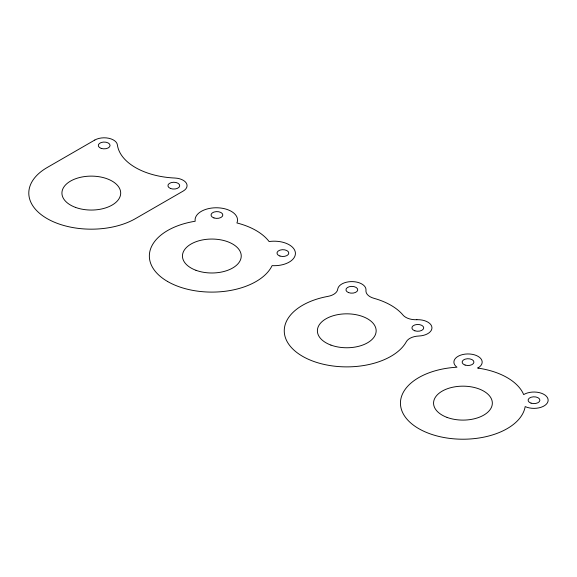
<?xml version="1.0" encoding="UTF-8"?>
<svg xmlns="http://www.w3.org/2000/svg" width="577" height="577" viewBox="0 0 577 577"><rect width="100%" height="100%" fill="white"/><g stroke="black" fill="none" stroke-linecap="round" stroke-linejoin="round"><path stroke-width="0.87" d="M94.801 140.038L47.112 167.568A62.504 36.084 0 0 0 47.112 218.604A62.504 36.084 0 0 0 135.501 218.604L183.19 191.074A13.257 7.652 0 0 0 186.248 183.01A13.257 7.652 0 0 0 174.845 178.033A62.504 36.084 0 0 1 117.383 144.856A13.257 7.652 0 0 0 108.764 138.271A13.257 7.652 0 0 0 94.801 140.038M478.037 367.895L478.023 367.902A14.151 8.172 0 0 0 478.405 356.557A14.151 8.172 0 0 0 458.802 355.922A14.151 8.172 0 0 0 456.977 367.21A62.504 36.084 0 0 0 400.481 404.282A62.504 36.084 0 0 0 460.958 439.198A62.504 36.084 0 0 0 525.171 406.583A14.151 8.172 0 0 0 544.818 405.465A14.151 8.172 0 0 0 543.411 394.098A14.151 8.172 0 0 0 523.685 394.603A62.504 36.084 0 0 0 477.72 368.068L477.98 367.924M416.846 319.716L416.803 319.716A14.151 8.172 0 0 1 403.049 315.114A62.504 36.084 0 0 0 373.925 298.302A14.151 8.172 0 0 1 365.962 290.361A14.151 8.172 0 0 0 352.85 281.626A14.151 8.172 0 0 0 337.725 289.192A14.151 8.172 0 0 1 327.887 296.398A62.504 36.084 0 0 0 302.564 356.312A62.504 36.084 0 0 0 406.345 341.692A14.151 8.172 0 0 1 418.823 336.016A14.151 8.172 0 0 0 431.942 327.476A14.151 8.172 0 0 0 417.474 319.694L416.89 319.708M195.992 270.31A29.391 16.971 0 0 0 241.208 256.801A29.391 16.971 0 0 0 198.344 240.948A29.391 16.971 0 0 0 195.992 270.31M75.45 207.374A29.391 16.971 0 0 0 120.665 193.872A29.391 16.971 0 0 0 77.801 178.019A29.391 16.971 0 0 0 75.45 207.374M167.655 281.533A62.504 36.084 0 0 0 272.092 265.636A21.226 12.254 0 0 0 295.366 252.567A21.226 12.254 0 0 0 269.106 241.547A62.504 36.084 0 0 0 236.916 222.96A21.226 12.254 0 0 0 217.825 207.799A21.226 12.254 0 0 0 195.185 221.243A62.504 36.084 0 0 0 167.655 281.533M279.946 256.037A5.9 3.404 0 0 0 288.796 253.087A5.9 3.404 0 0 0 279.946 250.137A5.9 3.404 0 0 0 279.946 256.037M213.98 217.947A5.9 3.404 0 0 0 222.83 214.997A5.9 3.404 0 0 0 213.98 212.055A5.9 3.404 0 0 0 213.98 217.947M170.511 188.477A5.9 3.404 0 0 0 179.699 185.902A5.9 3.404 0 0 0 171.239 182.599A5.9 3.404 0 0 0 170.511 188.477M101.22 148.397A5.9 3.404 0 0 0 110.07 145.454A5.9 3.404 0 0 0 101.22 142.505A5.9 3.404 0 0 0 101.22 148.397M348.537 292.597A5.9 3.404 0 0 0 357.726 290.022A5.9 3.404 0 0 0 349.265 286.719A5.9 3.404 0 0 0 348.537 292.597M414.863 330.809A5.9 3.404 0 0 0 423.706 327.866A5.9 3.404 0 0 0 414.863 324.916A5.9 3.404 0 0 0 414.863 330.809M330.909 345.082A29.391 16.971 0 0 0 376.125 331.58A29.391 16.971 0 0 0 333.254 315.727A29.391 16.971 0 0 0 330.909 345.082M465.084 365.061A5.9 3.404 0 0 0 473.933 362.118A5.9 3.404 0 0 0 465.084 359.168A5.9 3.404 0 0 0 465.084 365.061M531.049 403.15A5.9 3.404 0 0 0 539.899 400.2A5.9 3.404 0 0 0 531.049 397.25A5.9 3.404 0 0 0 531.049 403.15M447.096 417.423A29.391 16.971 0 0 0 492.311 403.914A29.391 16.971 0 0 0 449.447 388.061A29.391 16.971 0 0 0 447.096 417.423"/></g></svg>
